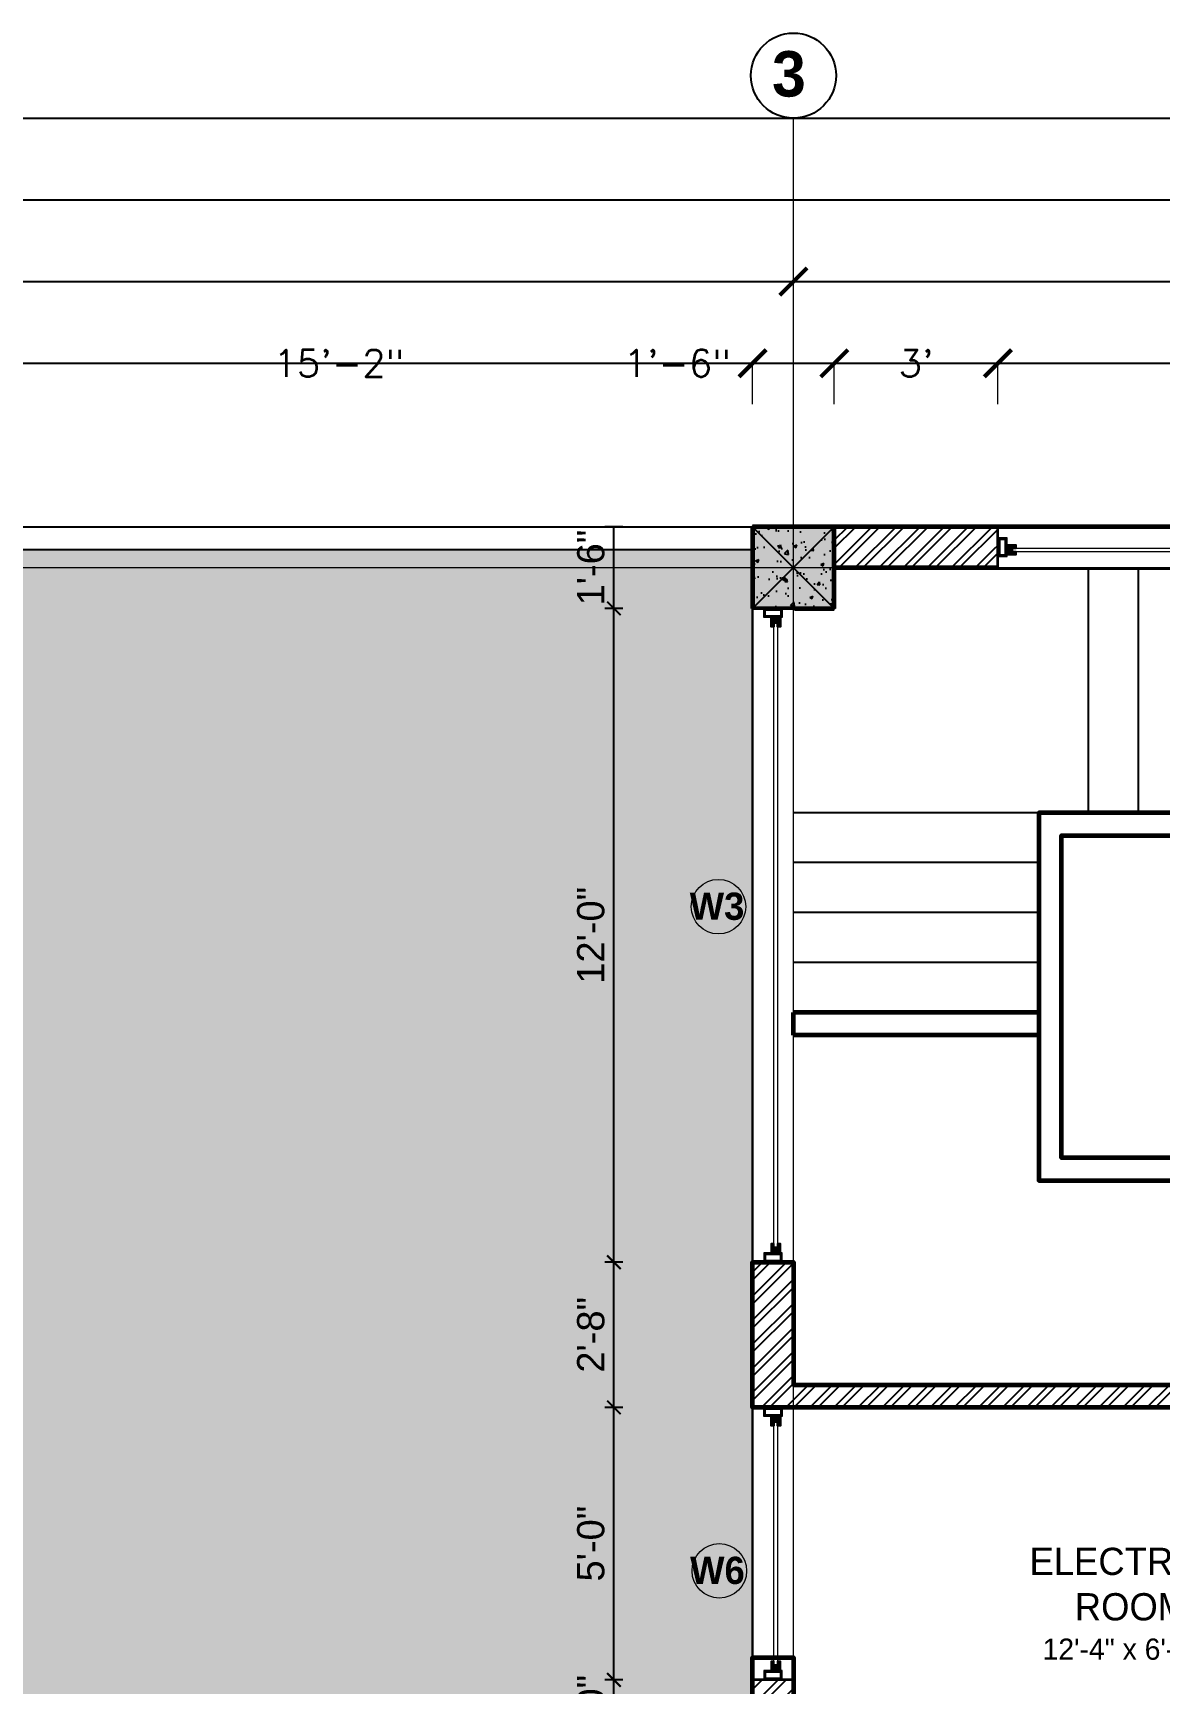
# Model space of a CAD drawing. Header units: feet. Extents: x 109753 to 150441, y 47761 to 75080.
# Drawn here: x 127900.4 to 128148.5, y 49654.2 to 50017.9 of the extents above; entities that cross this region are included whole.
import ezdxf

# ---------------------------------------------------------------- set-up
doc = ezdxf.new("R2010")
doc.units = ezdxf.units.FT
doc.header["$LTSCALE"] = 50
doc.header["$MEASUREMENT"] = 0
doc.header["$PDMODE"] = 3
doc.header["$PDSIZE"] = -10
doc.linetypes.add('ACAD_ISO04W100', pattern=[30, 24, -3, 0, -3])
doc.linetypes.add('CENTER', pattern=[2, 1.25, -0.25, 0.25, -0.25])
for name, color, linetype, lineweight in [('CENTRELINE', 146, 'CENTER', 18), ('COLUMN', 16, 'Continuous', 40), ('DIMENSION', 5, 'Continuous', 15), ('STAIRCASE', 210, 'Continuous', 25), ('TEXT', 181, 'Continuous', 13), ('WALL', 1, 'Continuous', 60), ('WINDOW', 197, 'Continuous', 25)]:
    doc.layers.add(name, color=color, linetype=linetype, lineweight=lineweight)
doc.layers.add('HACTH', color=251, linetype='Continuous')
doc.styles.add('GL_Imperial', font='GOTHIC.TTF', dxfattribs={"height": 8})
doc.styles.add('MtXpl_Stylus_BT', font='')
doc.styles.get("Standard").update_dxf_attribs({"font": 'txt.shx', "height": 6})
doc.styles.add('TIMES', font='arial.ttf')
doc.styles.get('MtXpl_Stylus_BT').set_extended_font_data('Stylus BT', bold=True)
doc.dimstyles.new("1-8'", dxfattribs={"dimtxt": 6, "dimasz": 3, "dimexe": 2, "dimexo": 1, "dimgap": 2, "dimtad": 1, "dimdec": 0, "dimzin": 3, "dimdsep": 46, "dimlunit": 4, "dimtxsty": 'TIMES', "dimblk": 'ARCHTICK', "dimcen": 8, "dimdle": 2, "dimclrt": 7, "dimadec": 0, "dimazin": 0, "dimtfac": 1, "dimtdec": 0, "dimtix": 1, "dimtmove": 0, "dimatfit": 3, "dimfxl": 2, "dimfxlon": 1, "dimarcsym": 0})

# ---------------------------------------------------------------- blocks, each defined once
blk = doc.blocks.new('WIN 4 FRAME')
at = {"true_color": 0x939598}
h = blk.add_hatch(color=252, dxfattribs=at)
h.dxf.hatch_style = 1
h.paths.add_polyline_path([(1.818989403545856e-12, 4.049813805987469), (2.101020072586834e-06, 5.060473995399661e-07), (2.024908759564823, 9.094947017729282e-13), (2.024908759564823, 2.024906570480198), (2.02490641305485, 2.024906570479288), (2.024906696263315, 4.049813318782071)])
h.paths.add_polyline_path([(1.61992746524993, 0.4049814344280094), (0.4049815433245385, 0.4049814344280094), (0.404981543323629, 3.644832375327496), (1.61992746524993, 3.644832375327496)], flags=16)
at = {"lineweight": 18}
for points in [[(2.024908759563004, 0), (2.024908759563004, 4.049813805987469), (0, 4.049813805987469), (0, 0)], [(0.40498154332181, 3.644832375326587), (0.4049815433227195, 0.4049814344261904), (1.619927465248111, 0.4049814344261904), (1.619927465248111, 3.644832375326587)]]:
    blk.add_lwpolyline(points, close=True, dxfattribs=at)
blk = doc.blocks.new('WIN IN FRAME 2')
at = {"true_color": 0x939598}
h = blk.add_hatch(color=252, dxfattribs=at)
h.dxf.hatch_style = 1
h.paths.add_polyline_path([(-3.802797436947003e-07, 2.024906748300964), (-4.547473508864641e-13, -9.094947017729282e-13), (2.02490491240178, 3.802788341999985e-07), (2.02490479645212, 0.6074723853880641), (1.214942129258816, 0.6074722181956531), (1.214941962037756, 1.417434885379407), (2.024904666966449, 1.417435052582732), (2.024904233848702, 2.024906694837227)])
blk.add_lwpolyline([(1.214941962037756, 1.417434885379407), (2.024904666966449, 1.417435052582732), (2.024904233848702, 2.024906694836318), (-3.802797436947003e-07, 2.024907235507271), (0, 0), (2.02490491240178, 3.802788341999985e-07), (2.024904796439387, 0.6075378326295322), (1.214942129258816, 0.6074722181956531)], close=True)
blk = doc.blocks.new('_ArchTick')
at = {"color": 0, "linetype": 'ByBlock', "const_width": 0.15}
blk.add_lwpolyline([(-0.5, -0.5), (0.5, 0.5)], dxfattribs=at)
blk = doc.blocks.new('A$Cb5c74cea')
at = {"true_color": 0xffffff, "transparency": 33554687}
h = blk.add_hatch(color=7, dxfattribs=at)
h.dxf.hatch_style = 1
h.paths.add_polyline_path([(-9, -9), (9, -9), (9, 9), (-9, 9)])
at = {"layer": 'HACTH', "transparency": 33554623}
h = blk.add_hatch(dxfattribs=at)
h.set_pattern_fill('AR-CONC', color=256)
h.set_pattern_definition([(49.99999999999999, (-126497.0296379852, -50480.55175068545), (7.172601826007535, -0.6275213498259511), [0.75, -8.25]), (355, (-126497.0296379852, -50480.55175068545), (-1.38751333613, 7.521921337000118), [0.6, -6.6]), (100.45144446, (-126496.4319211752, -50480.60404412545), (5.78508846727112, 6.894399909686294), [0.6374019199999997, -7.011421119999998]), (46.18420000000001, (-126497.0296379852, -50478.55175068545), (10.67241330671572, -1.655192807930765), [1.125, -12.375]), (96.63563549, (-126496.1402705352, -50478.68968375545), (9.346619456742284, 9.741186007745505), [0.95610342, -10.5171376]), (351.1841639899999, (-126497.0296379852, -50478.55175068545), (9.346619450547731, 9.741186002699902), [0.9, -9.90000001]), (21, (-126496.0296379852, -50479.05175068545), (5.969070521184617, -4.026188906653388), [0.75, -8.25]), (326.0000000000001, (-126496.0296379852, -50479.05175068545), (2.433153319215817, 7.25150045046853), [0.6, -6.6]), (71.45144474, (-126495.5322154452, -50479.38726642545), (8.402223767299711, 3.225311528063538), [0.6374019000000001, -7.01142112]), (37.50000000000001, (-126497.0296379852, -50480.55175068545), (0.1215985531729067, 3.328938538313115), [0, -6.52, 0, -6.7, 0, -6.625]), (7.499999999999999, (-126497.0296379852, -50480.55175068545), (2.630695374421486, 3.944117118823602), [0, -3.82, 0, -6.37, 0, -2.525]), (327.5, (-126499.2596379852, -50480.55175068545), (5.33822436172409, -0.2255487173437976), [0, -2.5, 0, -7.8, 0, -10.35]), (317.5, (-126500.2596379852, -50480.55175068545), (5.831861693423862, 1.001049823323177), [0, -3.25, 0, -5.18, 0, -7.35])])
h.paths.add_polyline_path([(-9, -9), (9, -9), (9, 9), (-9, 9)])
at = {"layer": 'COLUMN'}
blk.add_lwpolyline([(-9, -9), (9, -9), (9, 9), (-9, 9)], close=True, dxfattribs=at)
at = {"layer": 'Defpoints', "color": 18, "true_color": 0x000000}
for p, q in [((-9, -9), (9, 9)), ((-9, 9), (9, -9))]:
    blk.add_line(p, q, dxfattribs=at)
blk = doc.blocks.new('*D1389')
at = {"layer": 'Defpoints', "color": 0, "transparency": 16777216}
for p in [(128028.2861703877, 49655.15158768249), (128058.6208193191, 49655.15158768249), (128058.8208193192, 49645.03344169632)]:
    blk.add_point(p, dxfattribs=at)
at = {"layer": 'DIMENSION', "color": 0, "lineweight": -2, "transparency": 16777216}
for p, q in [((128030.2861703877, 49655.15158768249), (128026.2861703877, 49655.15158768249)), ((128028.2861703877, 49645.03344169632), (128028.2861703877, 49655.15158768249)), ((128030.2861703877, 49645.03344169632), (128026.2861703877, 49645.03344169632))]:
    blk.add_line(p, q, dxfattribs=at)
at = {"layer": 'DIMENSION', "color": 7, "transparency": 16777216, "insert": (128023.2227324613, 49650.09251468935), "char_height": 6, "attachment_point": 5, "rotation": 90, "style": 'TIMES'}
blk.add_mtext('10"', dxfattribs=at)
blk = doc.blocks.new('*D1390')
at = {"layer": 'Defpoints', "color": 0, "transparency": 16777216}
for p in [(128028.2861703879, 49715.15158768246), (128058.8208193192, 49715.15158768246), (128058.6208193191, 49655.15158768249)]:
    blk.add_point(p, dxfattribs=at)
at = {"layer": 'DIMENSION', "color": 0, "lineweight": -2, "transparency": 16777216}
for p, q in [((128028.2861703879, 49653.15158768249), (128028.2861703879, 49717.15158768246)), ((128030.2861703879, 49715.15158768246), (128026.2861703879, 49715.15158768246)), ((128030.2861703879, 49655.15158768249), (128026.2861703879, 49655.15158768249))]:
    blk.add_line(p, q, dxfattribs=at)
at = {"layer": 'DIMENSION', "color": 0, "lineweight": -2, "transparency": 16777216, "xscale": 3, "yscale": 3, "zscale": 3}
for p, rotation in [((128028.2861703879, 49715.15158768246), 90), ((128028.2861703879, 49655.15158768249), 270)]:
    blk.add_blockref('_ArchTick', p, dxfattribs=dict(at, rotation=rotation))
at = {"layer": 'DIMENSION', "color": 7, "transparency": 16777216, "insert": (128023.2227324616, 49685.15158768242), "char_height": 6, "attachment_point": 5, "rotation": 90, "style": 'TIMES'}
blk.add_mtext('5\'-0"', dxfattribs=at)
blk = doc.blocks.new('*D1391')
at = {"layer": 'Defpoints', "color": 0, "transparency": 16777216}
for p in [(128028.286170388, 49747.15158768251), (128058.8208193192, 49747.15158768251), (128058.8208193192, 49715.15158768246)]:
    blk.add_point(p, dxfattribs=at)
at = {"layer": 'DIMENSION', "color": 0, "lineweight": -2, "transparency": 16777216}
for p, q in [((128030.286170388, 49747.15158768251), (128026.286170388, 49747.15158768251)), ((128028.286170388, 49713.15158768246), (128028.286170388, 49749.15158768251)), ((128030.286170388, 49715.15158768246), (128026.286170388, 49715.15158768246))]:
    blk.add_line(p, q, dxfattribs=at)
at = {"layer": 'DIMENSION', "color": 0, "lineweight": -2, "transparency": 16777216, "xscale": 3, "yscale": 3, "zscale": 3}
for p, rotation in [((128028.286170388, 49747.15158768251), 90), ((128028.286170388, 49715.15158768246), 270)]:
    blk.add_blockref('_ArchTick', p, dxfattribs=dict(at, rotation=rotation))
at = {"layer": 'DIMENSION', "color": 7, "transparency": 16777216, "insert": (128023.2227324617, 49731.15158768243), "char_height": 6, "attachment_point": 5, "rotation": 90, "style": 'TIMES'}
blk.add_mtext('2\'-8"', dxfattribs=at)
blk = doc.blocks.new('*D1392')
at = {"layer": 'Defpoints', "color": 0, "transparency": 16777216}
for p in [(128028.286170388, 49891.15158768249), (128058.8208193191, 49891.15158768249), (128058.8208193192, 49747.15158768251)]:
    blk.add_point(p, dxfattribs=at)
at = {"layer": 'DIMENSION', "color": 0, "lineweight": -2, "transparency": 16777216}
for p, q in [((128028.286170388, 49745.15158768251), (128028.286170388, 49893.15158768249)), ((128030.286170388, 49891.15158768249), (128026.286170388, 49891.15158768249)), ((128030.286170388, 49747.15158768251), (128026.286170388, 49747.15158768251))]:
    blk.add_line(p, q, dxfattribs=at)
at = {"layer": 'DIMENSION', "color": 0, "lineweight": -2, "transparency": 16777216, "xscale": 3, "yscale": 3, "zscale": 3}
for p, rotation in [((128028.286170388, 49891.15158768249), 90), ((128028.286170388, 49747.15158768251), 270)]:
    blk.add_blockref('_ArchTick', p, dxfattribs=dict(at, rotation=rotation))
at = {"layer": 'DIMENSION', "color": 7, "transparency": 16777216, "insert": (128023.2227324617, 49819.15158768245), "char_height": 6, "attachment_point": 5, "rotation": 90, "style": 'TIMES'}
blk.add_mtext('12\'-0"', dxfattribs=at)
blk = doc.blocks.new('*D1393')
at = {"layer": 'Defpoints', "color": 0, "transparency": 16777216}
for p in [(128028.2861703882, 49909.15158768214), (128058.8208193191, 49909.15158768214), (128058.8208193191, 49891.15158768249)]:
    blk.add_point(p, dxfattribs=at)
at = {"layer": 'DIMENSION', "color": 0, "lineweight": -2, "transparency": 16777216}
for p, q in [((128030.2861703882, 49909.15158768214), (128026.2861703882, 49909.15158768214)), ((128028.2861703882, 49891.15158768249), (128028.2861703882, 49909.15158768214)), ((128030.2861703882, 49891.15158768249), (128026.2861703882, 49891.15158768249))]:
    blk.add_line(p, q, dxfattribs=at)
at = {"layer": 'DIMENSION', "color": 7, "transparency": 16777216, "insert": (128023.2227324618, 49900.15158768226), "char_height": 6, "attachment_point": 5, "rotation": 90, "style": 'TIMES'}
blk.add_mtext('1\'-6"', dxfattribs=at)

msp = doc.modelspace()

# ---------------------------------------------------------------- hatches: boundary and pattern name
at = {"layer": 'HACTH'}
h = msp.add_hatch(dxfattribs=at)
h.set_pattern_fill('ANSI32', color=256, scale=10)
h.set_pattern_definition([(45, (0, 0), (-2.651650429449553, 2.651650429449553), []), (45, (1.767766949997167, 0), (-2.651650429449553, 2.651650429449553), [])])
h.paths.add_polyline_path([(128283.9019436773, 49803.62205118264), (128292.9019436773, 49803.62205118264), (128292.9019436773, 49812.62205118264), (128283.9019436773, 49812.62205118264), (128283.9019436773, 49872.62205118264), (128292.9019436773, 49872.62205118264), (128292.9019436773, 49881.62205118264), (128283.9019436773, 49881.62205118264), (128283.9019436773, 49891.15158768249), (128274.9019436773, 49891.15158768249), (128274.9019436773, 49645.03344169632), (128283.9019436773, 49645.03344169632), (128283.9019436773, 49662.207725416), (128292.9019436773, 49662.207725416), (128292.9019436773, 49671.207725416), (128283.9019436773, 49671.207725416), (128283.9019436773, 49761.57796029915), (128292.7019436774, 49761.57796029915), (128292.7019436774, 49770.57796029915), (128283.9019436773, 49770.57796029915)])
h.paths.add_polyline_path([(128265.9019436773, 49909.15158768249), (128076.8208193191, 49909.15158768249), (128076.8208193191, 49900.15158768249), (128265.9019436773, 49900.15158768249)])
h.paths.add_polyline_path([(128220.820819319, 49720.15158768243), (128067.8208193191, 49720.15158768243), (128067.8208193191, 49747.15158768249), (128058.8208193191, 49747.15158768249), (128058.8208193191, 49715.15158768243), (128215.8208193191, 49715.15158768243), (128215.8208193191, 49711.15158768243), (128220.8208193191, 49711.15158768243)])
h.paths.add_polyline_path([(128220.8208193191, 49675.15158768243), (128215.8208193191, 49675.15158768243), (128215.8208193191, 49636.03344169632), (128076.8208193191, 49636.03344169632), (128076.8208193191, 49627.03344169632), (128220.8208193191, 49627.03344169632)])
h.paths.add_polyline_path([(128067.8208193191, 49660.03564796908), (128058.8208193191, 49660.03564796908), (128058.8208193191, 49645.03344169632), (128067.8208193191, 49645.03344169632)])

# ---------------------------------------------------------------- linework, layer by layer
msp.add_circle((128067.8208193191, 50008.52658768249), 9.375000000000002)
at = {"layer": 'CENTRELINE', "ltscale": 35}
msp.add_line((127422.9019436773, 49900.15158768249), (128373.9019436773, 49900.15158768249), dxfattribs=at)
at = {"layer": 'Defpoints'}
for p, q in [((127422.9019436773, 49999.15158768249), (128373.9019436773, 49999.15158768249)), ((127440.9019436773, 49981.15158768249), (128355.9019436773, 49981.15158768249)), ((127458.9019436773, 49963.15158768249), (128337.9019436773, 49963.15158768249)), ((127476.9019436773, 49945.15158768249), (128319.9019436773, 49945.15158768249))]:
    msp.add_line(p, q, dxfattribs=at)
at = {"layer": 'DIMENSION'}
for p, q in [((128283.9019436773, 49981.15158768272), (127900.9919436773, 49981.15158768272)), ((128067.8208193191, 49954.15158768272), (128067.8208193191, 49963.15158768272)), ((128067.8208193191, 49963.15158768272), (128157.7713814982, 49963.15158768272)), ((127876.6128395995, 49945.15158768347), (127954.1268294595, 49945.15158768347)), ((128058.8208193195, 49945.15158768347), (127981.3068294595, 49945.15158768347)), ((128058.8208193195, 49945.15158768336), (128052.8208193195, 49945.15158768336)), ((128058.8208193195, 49936.15158768336), (128058.8208193195, 49945.15158768336)), ((128076.8208193191, 49945.15158768336), (128058.8208193195, 49945.15158768336)), ((128058.8208193195, 49936.15158768347), (128058.8208193195, 49945.15158768347)), ((128076.8208193191, 49936.15158768324), (128076.8208193191, 49945.15158768324)), ((128076.8208193191, 49945.15158768324), (128091.2361693581, 49945.15158768324)), ((128076.8208193191, 49936.15158768336), (128076.8208193191, 49945.15158768336)), ((128112.8315193972, 49945.15158768324), (128098.4161693581, 49945.15158768324)), ((128112.8315193972, 49936.15158768313), (128112.8315193972, 49945.15158768313)), ((128112.8315193972, 49945.15158768313), (128167.7415193972, 49945.15158768313)), ((128112.8315193972, 49936.15158768324), (128112.8315193972, 49945.15158768324))]:
    msp.add_line(p, q, dxfattribs=at)
at = {"layer": 'STAIRCASE'}
for p, q in [((128132.8208193191, 49846.15158768243), (128132.8208193191, 49900.15158768249)), ((128143.8208193191, 49846.15158768243), (128143.8208193191, 49900.15158768249))]:
    msp.add_line(p, q, dxfattribs=at)
at = {"layer": 'WALL'}
for p, q in [((128076.8208193191, 49909.15158768249), (128058.8208193191, 49909.15158768249)), ((128058.8208193191, 49909.15158768249), (128058.8208193191, 49891.15158768249)), ((128076.8208193191, 49891.15158768249), (128076.8208193191, 49909.15158768249)), ((128076.8208193191, 49900.15158768249), (128265.9019436773, 49900.15158768249)), ((128058.8208193191, 49891.15158768249), (128076.8208193191, 49891.15158768249))]:
    msp.add_line(p, q, dxfattribs=at)
msp.add_lwpolyline([(128153.3208193191, 49765.1515876824), (128153.3208193191, 49770.1515876824), (128126.8208193191, 49770.1515876824), (128126.8208193191, 49841.1515876824), (128215.8208193191, 49841.1515876824), (128215.8208193191, 49770.1515876824), (128189.3208193191, 49770.1515876824), (128189.3208193191, 49765.1515876824), (128220.8208193191, 49765.1515876824), (128220.8208193191, 49846.1515876824), (128121.8208193191, 49846.1515876824), (128121.8208193191, 49765.1515876824)], close=True, dxfattribs=at)

# ---------------------------------------------------------------- block references
at = {"layer": 'DIMENSION', "xscale": 6, "yscale": 6, "zscale": 6, "rotation": 180}
for p in [(128067.8208193191, 49963.15158768272), (128058.8208193195, 49945.15158768336), (128076.8208193191, 49945.15158768324), (128112.8315193972, 49945.15158768313)]:
    msp.add_blockref('_ArchTick', p, dxfattribs=at)
at = {"layer": 'DIMENSION', "xscale": 6, "yscale": 6, "zscale": 6}
for p in [(128058.8208193195, 49945.15158768347), (128076.8208193191, 49945.15158768336), (128112.8315193972, 49945.15158768324)]:
    msp.add_blockref('_ArchTick', p, dxfattribs=at)

# ---------------------------------------------------------------- texts
at = {"style": 'MtXpl_Stylus_BT'}
msp.add_text('3', height=10, rotation=359.9999999999999, dxfattribs=at).set_placement((128063.1108845837, 50003.91784191066))
at = {"layer": 'DIMENSION', "char_height": 6, "attachment_point": 5}
for s, insert in [('\\A1;15\'-2"', (127967.7168294595, 49945.15158768347)), ('\\A1;1\'-6"', (128042.2308193195, 49945.15158768336)), ("\\A1;3'", (128094.8261693581, 49945.15158768324))]:
    msp.add_mtext(s, dxfattribs=dict(at, insert=insert))
at = {"layer": 'TEXT', "style": 'MtXpl_Stylus_BT'}
msp.add_text('W3', height=6, dxfattribs=at).set_placement((128044.9749583173, 49822.56187073533))
at = {"layer": 'TEXT', "insert": (128122.6751895742, 49684.24546463946), "char_height": 8, "width": 40.24253287222577, "attachment_point": 1, "style": 'GL_Imperial'}
msp.add_mtext('\\pi-2.87737;{\\H0.75x;ELECTRICAL \\P\\pi7.09339;ROOM\\P\\pi0;\\H0.77778x;12\'-4" x 6\'-7"}', dxfattribs=at)

# ---------------------------------------------------------------- next in the draw order: wipeouts: each hides what was drawn before it
for points in [[(128232.8315193972, 49899.95158768249), (128112.8315193972, 49899.95158768248), (128112.8315193972, 49909.35158768248), (128232.8315193972, 49909.35158768249)], [(128068.02081931909, 49891.15158768249), (128068.0208193191, 49747.15158768249), (128058.62081931911, 49747.15158768249), (128058.6208193191, 49891.15158768249)]]:
    msp.add_wipeout(points).dxf.layer = 'WINDOW'

# ---------------------------------------------------------------- next in the draw order: hatches: boundary and pattern name
at = {"true_color": 0xffffff, "transparency": 33554687}
h = msp.add_hatch(color=7, dxfattribs=at)
h.dxf.hatch_style = 1
h.paths.add_polyline_path([(128058.8208193191, 49891.15158768249), (128076.8208193191, 49891.15158768249), (128076.8208193191, 49909.15158768249), (128058.8208193191, 49909.15158768249)])

# ---------------------------------------------------------------- next in the draw order: linework, layer by layer
at = {"layer": 'CENTRELINE', "linetype": 'ACAD_ISO04W100', "ltscale": 3}
msp.add_line((128067.8208193191, 48870.67900373787), (128067.8208193191, 49999.15158768249), dxfattribs=at)
at = {"layer": 'COLUMN'}
msp.add_lwpolyline([(128058.8208193191, 49891.15158768249), (128076.8208193191, 49891.15158768249), (128076.8208193191, 49909.15158768249), (128058.8208193191, 49909.15158768249)], close=True, dxfattribs=at)
at = {"layer": 'Defpoints', "color": 18, "true_color": 0x000000}
for p, q in [((128058.8208193191, 49891.15158768249), (128076.8208193191, 49909.15158768249)), ((128058.8208193191, 49909.15158768249), (128076.8208193191, 49891.15158768249))]:
    msp.add_line(p, q, dxfattribs=at)
at = {"layer": 'Defpoints'}
msp.add_line((128058.8208193191, 49909.15158768251), (128283.9019436773, 49909.15158768251), dxfattribs=at)
at = {"layer": 'STAIRCASE'}
for p, q in [((128121.8208193191, 49846.15158768243), (128067.8208193191, 49846.15158768243)), ((128121.8208193191, 49835.15158768243), (128067.8208193191, 49835.15158768243)), ((128121.8208193191, 49824.15158768249), (128067.8208193191, 49824.15158768243)), ((128121.8208193191, 49813.15158768243), (128067.8208193191, 49813.15158768243)), ((128121.8208193191, 49802.15158768249), (128067.8208193191, 49802.15158768243))]:
    msp.add_line(p, q, dxfattribs=at)
at = {"layer": 'TEXT'}
msp.add_circle((128051.309983698, 49825.45744724004), 6, dxfattribs=at)
at = {"layer": 'WALL'}
for p, q in [((128121.820819319, 49802.15158768249), (128067.820819319, 49802.15158768249)), ((128067.820819319, 49797.15158768249), (128067.820819319, 49802.15158768249)), ((128121.820819319, 49797.15158768249), (128067.820819319, 49797.15158768249))]:
    msp.add_line(p, q, dxfattribs=at)
msp.add_lwpolyline([(128265.9019436773, 49636.03344169632), (128256.8208193192, 49636.03344169632), (128256.8208193192, 49627.03344169632), (128283.9019436773, 49627.03344169632), (128283.9019436773, 49662.207725416), (128292.9019436773, 49662.207725416), (128292.9019436773, 49671.207725416), (128283.9019436773, 49671.207725416), (128283.9019436773, 49761.57796029915), (128292.7019436774, 49761.57796029915), (128292.7019436774, 49770.57796029915), (128283.9019436773, 49770.57796029915), (128283.9019436773, 49803.62205118264), (128292.9019436773, 49803.62205118264), (128292.9019436773, 49812.62205118264), (128283.9019436773, 49812.62205118264), (128283.9019436773, 49872.62205118264), (128292.9019436773, 49872.62205118264), (128292.9019436773, 49881.62205118264), (128283.9019436773, 49881.62205118264), (128283.9019436773, 49909.15158768249), (128076.8208193191, 49909.15158768249)], dxfattribs=at)
at = {"layer": 'WINDOW', "color": 35, "lineweight": 5}
for p, q in [((128112.8315193972, 49909.15158768248), (128232.8315193972, 49909.15158768249)), ((128112.8315193972, 49900.15158768248), (128232.8315193972, 49900.15158768249)), ((128058.8208193191, 49747.15158768249), (128058.8208193191, 49891.15158768249)), ((128067.8208193191, 49747.15158768249), (128067.8208193191, 49891.15158768249))]:
    msp.add_line(p, q, dxfattribs=at)
at = {"layer": 'WINDOW', "color": 10, "lineweight": 35}
for p, q in [((128112.8315193972, 49900.15158768248), (128112.8315193972, 49909.15158768248)), ((128067.8208193191, 49891.15158768249), (128058.8208193191, 49891.15158768249)), ((128067.8208193191, 49747.15158768249), (128058.8208193191, 49747.15158768249))]:
    msp.add_line(p, q, dxfattribs=at)
at = {"layer": 'WINDOW', "lineweight": 9}
for points in [[(128229.5916685084, 49903.63913450817), (128116.0713701188, 49903.63913450816), (128116.0713701188, 49904.44909717535), (128229.5916685084, 49904.44909717535)], [(128064.3332724934, 49887.91173679366), (128064.3332724934, 49750.39143840408), (128063.5233098262, 49750.39143840408), (128063.5233098262, 49887.91173679366)]]:
    msp.add_lwpolyline(points, close=True, dxfattribs=at)

# ---------------------------------------------------------------- next in the draw order: block references
msp.add_blockref('A$Cb5c74cea', (128067.8208193191, 49900.15158768251))
at = {"layer": 'WINDOW', "lineweight": 5}
for name, p in [('WIN 4 FRAME', (128112.8315193972, 49902.62668077948)), ('WIN IN FRAME 2', (128114.8564281568, 49903.03166228996))]:
    msp.add_blockref(name, p, dxfattribs=at)
at = {"layer": 'WINDOW', "lineweight": 5, "xscale": -1, "rotation": 90}
for name, p in [('WIN 4 FRAME', (128065.345726222, 49891.15158768249)), ('WIN IN FRAME 2', (128064.9407447116, 49889.12667892292))]:
    msp.add_blockref(name, p, dxfattribs=at)
at = {"layer": 'WINDOW', "lineweight": 5, "rotation": 90.00000000000001}
for name, p in [('WIN IN FRAME 2', (128064.9407447116, 49749.17649644205)), ('WIN 4 FRAME', (128065.345726222, 49747.15158768249))]:
    msp.add_blockref(name, p, dxfattribs=at)

# ---------------------------------------------------------------- next in the draw order: dimensions: what is measured, and where the dimension line sits
at = {"layer": 'DIMENSION'}
for base, p1, p2, picture, middle in [((128028.2861703882, 49909.15158768214), (128058.8208193191, 49891.15158768246), (128058.8208193191, 49909.15158768211), '*D1393', (128023.2227324618, 49900.15158768226)), ((128028.286170388, 49891.15158768249), (128058.8208193191, 49747.15158768249), (128058.8208193191, 49891.15158768246), '*D1392', (128023.2227324617, 49819.15158768245))]:
    dim = msp.add_linear_dim(base=base, p1=p1, p2=p2, angle=270, dimstyle="1-8'", override={"dimtmove": 1}, dxfattribs=at)
    dim.commit()
    dim.dimension.update_dxf_attribs({"geometry": picture, "text_midpoint": middle})

# ---------------------------------------------------------------- next in the draw order: wipeouts: each hides what was drawn before it
msp.add_wipeout([(128068.02081931909, 49715.15158768246), (128068.0208193191, 49655.15158768246), (128058.6208193191, 49655.15158768246), (128058.6208193191, 49715.15158768246)]).dxf.layer = 'WINDOW'

# ---------------------------------------------------------------- next in the draw order: hatches: boundary and pattern name
at = {"layer": 'HACTH', "transparency": 33554623}
h = msp.add_hatch(dxfattribs=at)
h.set_pattern_fill('ANGLE', color=256, scale=50)
h.set_pattern_definition([(0, (0, 0), (0, 13.75), [10, -3.75]), (90, (0, 0), (-13.75, 8.419446744138054e-16), [10, -3.75])])
h.paths.add_polyline_path([(128058.8208193191, 49627.03344169629), (128058.8208193191, 49904.15158768208), (127871.6128395995, 49904.15158768249), (127749.1019436782, 49904.15158768249), (127535.9019436782, 49904.15158768249), (127535.9019436782, 49796.09251468276), (127493.9019436782, 49796.09251468276), (127493.9019436782, 49641.08548712995), (127535.9019436782, 49641.02641414353), (127535.9019436782, 49616.03344169635), (127493.9019436783, 49616.03344169635), (127493.9019436782, 49446.03344169632), (127535.9019436782, 49446.03344169632), (127535.9019436782, 49389.49384936353), (127493.9019436782, 49389.49384936353), (127493.9019436782, 49219.49384936353), (127535.9019436781, 49219.49384936353), (127535.9019436781, 49177.01610434829), (127493.9019436782, 49177.01610434829), (127493.9019436782, 48941.73807673092), (127717.9019436782, 48941.73807673092), (127717.9019436782, 48969.67900373772), (127889.868629992, 48969.6790037379), (127889.8280678127, 48941.67900373787), (128065.259187896, 48941.67900373787), (128065.259187896, 48983.67900373787), (128086.9019436781, 48983.67900373787), (128086.9019436781, 48938.67900373787), (128214.9019436781, 48938.67900373787), (128214.9019436781, 48959.67900373807), (128293.9019436782, 48959.67900373807), (128293.9019436782, 49003.98378467408), (128278.9019436781, 49003.98378467408), (128278.9019436782, 49624.81643682528), (128260.9052143274, 49624.81643682528), (128260.9052143274, 49627.03344169632)])
h.paths.add_polyline_path([(127903.8613814982, 49432.91529570363), (127903.8613814982, 49355.91529570353), (127794.9019436773, 49355.91529570353), (127794.9019436773, 49432.91529570348)], flags=16)
h.paths.add_polyline_path([(127894.8613814982, 49423.91529570361), (127894.8613814982, 49364.91529570353), (127803.9019436773, 49364.91529570353), (127803.9019436773, 49423.9152957035)], flags=0)
h.paths.add_polyline_path([(127967.8613814982, 49432.91529570359), (128076.8208193191, 49432.91529570353), (128076.8208193191, 49355.91529570353), (127967.8613814981, 49355.91529570353)], flags=16)
h.paths.add_polyline_path([(127976.8613814982, 49423.91529570358), (128067.8208193191, 49423.91529570353), (128067.8208193191, 49364.91529570353), (127976.8613814981, 49364.91529570353)], flags=0)

# ---------------------------------------------------------------- next in the draw order: linework, layer by layer
msp.add_line((128058.8208193191, 49904.15158768208), (128058.8208193191, 49627.03344169629))
for points in [[(127488.9019436782, 49441.03344169632), (127488.9019436783, 49621.03344169635), (127530.9019436782, 49621.03344169635), (127530.9019436782, 49636.03344169632), (127488.9019436782, 49636.09251468274), (127488.9019436782, 49801.09251468276), (127530.9019436782, 49801.09251468276), (127530.9019436782, 49909.15158768249), (127744.1019436782, 49909.15158768249), (127744.1019436782, 49909.15158768249), (127876.6128395995, 49909.15158768249), (127876.6128395995, 49909.15158768249), (128058.8208193191, 49909.15158768211)], [(127493.9019436782, 49446.03344169632), (127493.9019436783, 49616.03344169635), (127535.9019436782, 49616.03344169635), (127535.9019436782, 49641.02641414353), (127493.9019436782, 49641.08548712995), (127493.9019436782, 49796.09251468276), (127535.9019436782, 49796.09251468276), (127535.9019436782, 49904.15158768249), (127749.1019436782, 49904.15158768249), (127749.1019436782, 49904.15158768249), (127871.6128395995, 49904.15158768249), (127871.6128395995, 49904.15158768249), (128058.8208193191, 49904.15158768208)]]:
    msp.add_lwpolyline(points)
at = {"layer": 'Defpoints'}
msp.add_line((128058.8208193191, 49627.03344169544), (128058.8208193191, 49909.15158768251), dxfattribs=at)
msp.add_lwpolyline([(128058.8208193195, 49909.15158768211), (128283.9019436782, 49909.15158768211), (128283.9019436782, 49627.03344169544), (128058.8208193195, 49627.03344169544)], close=True, dxfattribs=at)
at = {"layer": 'TEXT'}
msp.add_circle((128051.5003683674, 49679.15158768246), 6, dxfattribs=at)
at = {"layer": 'WALL'}
msp.add_lwpolyline([(128215.8208193191, 49715.15158768243), (128058.8208193191, 49715.15158768243), (128058.8208193191, 49747.15158768249), (128067.8208193191, 49747.15158768249), (128067.8208193191, 49720.15158768243), (128220.8208193191, 49720.15158768243), (128220.8208193191, 49711.15158768243), (128215.8208193191, 49711.15158768243)], close=True, dxfattribs=at)
msp.add_lwpolyline([(128076.8208193191, 49636.03344169632), (128215.8208193191, 49636.03344169632), (128215.8208193191, 49675.15158768243), (128220.8208193191, 49675.15158768243), (128220.8208193191, 49627.03344169632), (128058.8208193191, 49627.03344169632), (128058.8208193191, 49660.03564796908), (128067.8208193191, 49660.03564796908), (128067.8208193191, 49645.03344169632)], dxfattribs=at)
at = {"layer": 'WINDOW', "color": 35, "lineweight": 5}
for p, q in [((128058.8208193191, 49655.15158768246), (128058.8208193191, 49715.15158768246)), ((128067.8208193191, 49655.15158768246), (128067.8208193191, 49715.15158768246))]:
    msp.add_line(p, q, dxfattribs=at)
at = {"layer": 'WINDOW', "color": 10, "lineweight": 35}
for p, q in [((128067.8208193191, 49715.15158768246), (128058.8208193191, 49715.15158768246)), ((128067.8208193191, 49655.15158768246), (128058.8208193191, 49655.15158768246))]:
    msp.add_line(p, q, dxfattribs=at)
at = {"layer": 'WINDOW', "lineweight": 9}
msp.add_lwpolyline([(128064.3332724934, 49711.91173679363), (128064.3332724934, 49658.39143840405), (128063.5233098262, 49658.39143840405), (128063.5233098262, 49711.91173679363)], close=True, dxfattribs=at)

# ---------------------------------------------------------------- next in the draw order: block references
at = {"layer": 'WINDOW', "lineweight": 5, "xscale": -1, "rotation": 90}
for name, p in [('WIN 4 FRAME', (128065.3457262221, 49715.15158768246)), ('WIN IN FRAME 2', (128064.9407447116, 49713.12667892289))]:
    msp.add_blockref(name, p, dxfattribs=at)
at = {"layer": 'WINDOW', "lineweight": 5, "rotation": 90.00000000000001}
for name, p in [('WIN IN FRAME 2', (128064.9407447116, 49657.17649644202)), ('WIN 4 FRAME', (128065.3457262221, 49655.15158768246))]:
    msp.add_blockref(name, p, dxfattribs=at)

# ---------------------------------------------------------------- next in the draw order: texts
at = {"layer": 'TEXT', "style": 'MtXpl_Stylus_BT'}
msp.add_text('W6', height=6, dxfattribs=at).set_placement((128045.0696214493, 49676.26036215671))

# ---------------------------------------------------------------- next in the draw order: dimensions: what is measured, and where the dimension line sits
at = {"layer": 'DIMENSION'}
for base, p1, p2, picture, middle in [((128028.286170388, 49747.15158768251), (128058.8208193191, 49715.15158768243), (128058.8208193191, 49747.15158768249), '*D1391', (128023.2227324617, 49731.15158768243)), ((128028.2861703879, 49715.15158768246), (128058.6208193191, 49655.15158768246), (128058.8208193191, 49715.15158768243), '*D1390', (128023.2227324616, 49685.15158768242)), ((128028.2861703877, 49655.15158768249), (128058.8208193191, 49645.03344169629), (128058.6208193191, 49655.15158768246), '*D1389', (128023.2227324613, 49650.09251468935))]:
    dim = msp.add_linear_dim(base=base, p1=p1, p2=p2, angle=270, dimstyle="1-8'", override={"dimtmove": 1}, dxfattribs=at)
    dim.commit()
    dim.dimension.update_dxf_attribs({"geometry": picture, "text_midpoint": middle})

doc.saveas('drawing.dxf')
